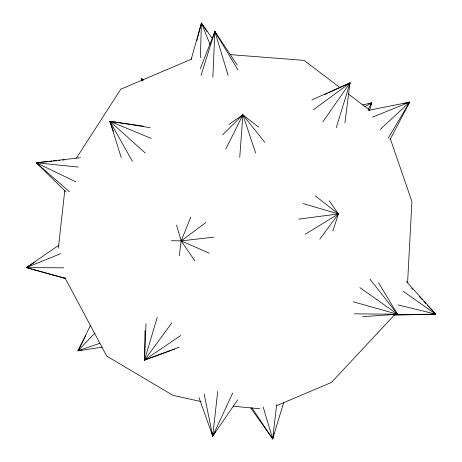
<?xml version="1.0" encoding="UTF-8"?>
<svg xmlns="http://www.w3.org/2000/svg" width="462" height="462" viewBox="0 0 462 462"><rect width="100%" height="100%" fill="white"/><g stroke="black" fill="none" stroke-linecap="round" stroke-linejoin="round"><path stroke-width="0.69" d="M141.719 80.942L141.742 78.794L143.636 79.787M201.392 24.544L201.409 23.1L212.289 38.381M171.298 350.352L144.537 360.083L144.993 330.648M200.393 57.669L201.409 23.1L206.959 31.491M179.348 347.147L144.537 360.083L146.021 323.637M212.843 77.281L214.87 31.532L237.243 65.032M407.582 282.628L411.913 201.519L390.113 138.202M239.749 157.305L242.891 114.836L258.732 127.229M58.362 248.111L64.801 190.309M237.676 399.873L212.716 436.145L217.7 391.372M250.774 407.969L272.678 438.9L276.663 404.66M179.296 255.688L181.162 240.893L190.794 217.134M344.941 122.852L350.005 82.912L311.856 99.896M198.966 397.534L212.716 436.145L212.907 434.725M211.712 431.941L212.716 436.145L212.947 434.73M251.825 407.727L272.678 438.9L273.885 433.292M349.543 85.014L350.005 82.912L331.889 91.28M196.939 40.523L197.476 38.433M197.834 37.041L201.409 23.1L210.002 44.3M191.268 59.072L201.409 23.1L201.882 24.463M180.694 335.556L144.537 360.083L157.23 317.325M369.479 110.441L371.76 102.847L362.693 104.886M272.106 437.589L272.678 438.9L283.76 402.298M336.29 127.627L350.005 82.912L313.334 109.783M201.045 75.341L214.87 31.532L237.901 69.768M332.831 231.052L338.461 213.935L329.158 200.693M200.242 68.902L214.87 31.532L215.338 32.894M370.651 105.492L371.76 102.847L369.017 103.679M204.146 393.878L212.716 436.145L232.681 393.087M102.125 347.199L78.026 350.802L90.633 325.086M225.814 149.024L242.891 114.836L264.691 142.221M81.503 349.919L78.026 350.802L85.845 335.516M390.009 139.645L409.65 102.137L368.099 110.424M368.312 109.078L371.76 102.847L364.888 106.583M212.716 436.145L215.269 431.791M388.236 138.115L409.65 102.137L403.418 103.748M76.438 158.079L120.801 89.195L191.88 58.986M322.794 121.87L350.005 82.912M144.537 360.083L171.806 322.926M319.82 239.137L338.461 213.935L315.355 195.952M408.76 103.263L409.65 102.137L372.407 117.192M99.867 343.301L78.026 350.802L79.418 349.162M394.762 314.628L331.433 382.432L276.94 405.532M78.026 350.802L94.953 333.05M222.586 134.823L242.891 114.836L255.671 153.072M380.278 129.348L409.65 102.137L408.42 102.876M408.5 102.997L409.65 102.137M205.85 222.563L181.162 240.893L171.414 240.714M228.979 124.411L242.891 114.836M58.905 245.201L26.317 267.602L65.806 278.678M34.234 262.589L26.317 267.602L65.107 278.228M305.267 234.222L338.461 213.935L303.32 203.644M324.769 94.566L327.362 93.37M328.655 92.775L330.596 91.88M60.776 253.626L26.317 267.602L63.837 267.833M172.632 349.867L174.642 349.133M298.637 219.144L338.461 213.935M65.997 191.909L36.284 162.78L80.486 157.704M213.773 237.156L181.162 240.893L176.559 225M69.41 191.742L36.284 162.78L47.748 161.613M49.18 161.469L52.044 161.18M53.477 161.036L56.341 160.741M58.489 160.528L59.921 160.378M62.786 160.089L64.218 159.944M362.503 316.684L397.505 314.229L378.54 282.709M393.861 315.148L435.683 314.143L406.439 281.508M394.138 314.605L435.683 314.143L427.356 305.134M354.435 313.837L397.505 314.229L369.923 279.123M230.174 54.62L304.083 60.378L340.159 87.74M233.143 406.202L259.731 408.726M37.491 163.56L36.284 162.78L78.332 167.059M121.275 157.756L109.875 121.287L143.324 126.103M113.508 131.352L109.875 121.287L150.185 127.668M201.085 401.57L172.979 395.38L106.693 356.075L64.865 277.575M396.119 313.923L397.505 314.229L396.055 312.647M398.18 304.926L435.683 314.143L403.32 291.383M353.286 301.802L397.505 314.229L359.852 287.589M132.421 161.348L109.875 121.287L151.114 138.392M209.361 253.216L181.162 240.893L194.924 260.955M36.284 162.78L75.739 181.814M142.977 79.539L141.742 78.794L142.036 80.937L141.742 78.794L143.203 80.371M348.175 93.821L369.935 110.32M109.875 121.287L145.311 153.037M411.688 288.184L412.664 289.241M419.519 296.656L422.459 299.838M423.931 301.426L425.889 303.546M214.87 31.532L228.124 75.352M263.207 407.103L272.678 438.9M201.409 23.1L201.651 24.509"/></g></svg>
